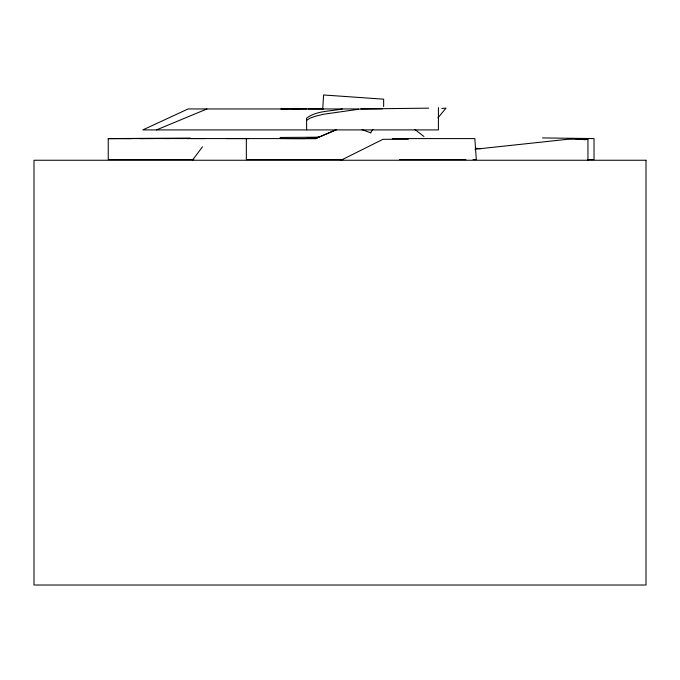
<?xml version="1.0" encoding="UTF-8"?>
<svg xmlns="http://www.w3.org/2000/svg" width="680" height="680" viewBox="0 0 680 680"><rect width="100%" height="100%" fill="white"/><g stroke="black" fill="none" stroke-linecap="round" stroke-linejoin="round"><path stroke-width="1.02" d="M438.413 107.559L438.413 129.914L142.826 129.914L188.096 108.953L358.513 108.953M587.945 160.25L587.945 138.983L580.439 138.49M322.745 108.74L323.612 94.979L383.648 99.178L383.648 106.59M370.498 132.719L372.921 129.43M192.44 160.25L202.453 146.838M437.962 117.81L446.021 108.137L441.83 108.434M307.037 120.131L310.021 118.158L315.571 116.186L323.587 114.24L360.859 108.953L428.723 108.154M340.995 160.25L382.993 139.29L408.238 139.29M584.8 139.604L586.611 138.754L583.721 139.723M226.312 138.593L315.554 138.593L335.92 129.897M336.685 129.548L315.554 138.593L287.155 138.558M156.485 129.914L206.958 108.953M584.962 139.808L586.95 139.256M577.804 138.966L584.29 138.465L579.105 139.094M342.312 108.953C330.523 111.444 316.531 110.559 306.595 118.15L306.629 129.914M575.935 139.102L579.742 138.593M309.638 138.338L318.903 137.198L280.05 137.47M474.988 149.234L567.715 139.29L587.945 138.983M318.903 137.198L304.453 138.593L280.041 138.55M382.322 108.825L360.859 108.953M193.792 159.554L108.247 159.554L108.247 138.593L190.468 138.082M299.2 108.919L293.114 108.953L306.612 108.919M287.283 108.927L280.933 108.953L295.494 108.919M248.803 138.567L187.578 138.558M130.441 138.567L108.247 138.593L169.626 138.55M139.366 138.558L153.382 138.55M392.343 138.593L474.835 138.593L476.289 159.554L473.101 159.554M164.288 138.558L205.547 138.576M343.578 159.554L246.347 159.554L246.347 138.593M399.491 159.554L465.919 159.554M587.673 159.554L594.023 159.554L594.023 138.593L542.521 137.921M308.048 108.919L323.62 108.936M121.609 138.533L131.971 138.593M137.751 138.448L142.681 138.593M475.396 148.189L480.496 148.716M362.049 129.668L370.94 132.915M414.911 129.514L423.946 136.493M646 160.25L34 160.25L34 585.021L646 585.021L646 160.25"/></g></svg>
